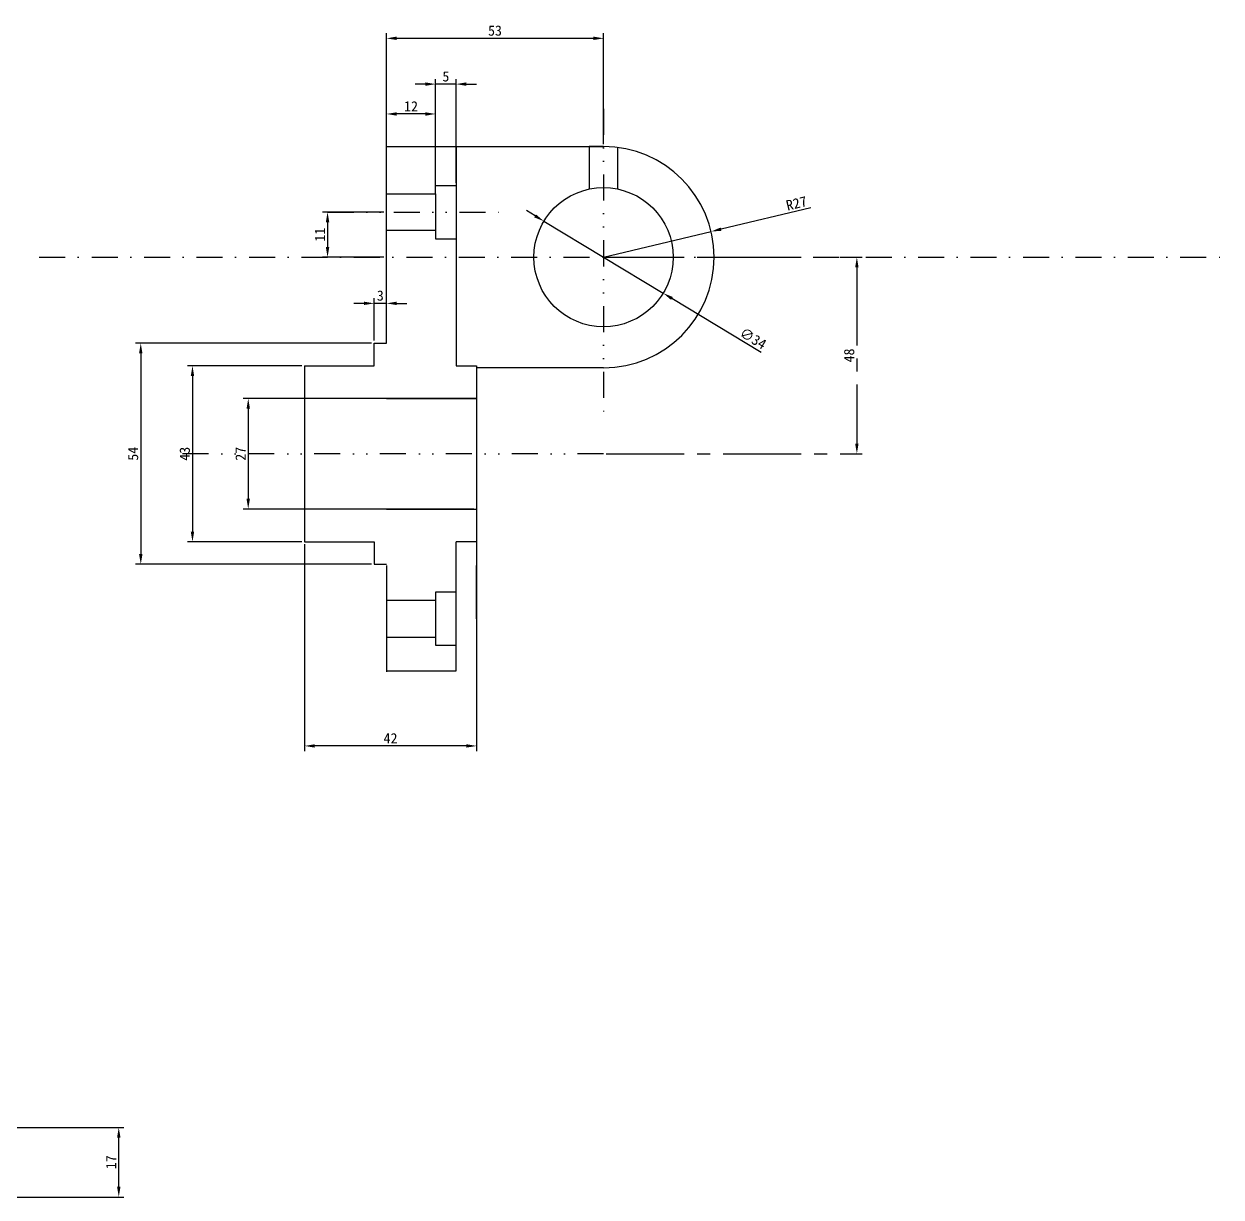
# Model space of a CAD drawing. Header units: millimetres. Extents: x 94 to 841, y -378 to 59.
# Drawn here: x 548.7 to 840.9, y -231.6 to 54.9 of the extents above; entities that cross this region are included whole.
import ezdxf

# ---------------------------------------------------------------- set-up
doc = ezdxf.new("R2010")
doc.units = ezdxf.units.MM
for name, pattern in [('CENTER2', [28.575, 19.05, -3.175, 3.175, -3.175]), ('DASHDOT2', [12.7, 6.35, -3.175, 0, -3.175]), ('DIVIDE2', [15.875, 6.35, -3.175, 0, -3.175, 0, -3.175])]:
    doc.linetypes.add(name, pattern=pattern)
doc.layers.get('Defpoints').update_dxf_attribs({"color": 10})
doc.styles.get("Standard").update_dxf_attribs({"font": ''})
doc.styles.get('Standard').set_extended_font_data('SimSun')
doc.dimstyles.new('ISO-25', dxfattribs={"dimtxt": 2.5, "dimasz": 2.5, "dimexe": 1.25, "dimexo": 0.625, "dimtad": 1, "dimtxsty": 'Standard', "dimcen": 2.5, "dimadec": 0, "dimazin": 0, "dimtfac": 1, "dimtmove": 0, "dimatfit": 3, "dimfxl": 1, "dimarcsym": 0})

# ---------------------------------------------------------------- blocks, each defined once
blk = doc.blocks.new('*D49')
at = {"color": 0, "lineweight": -2, "transparency": 16777216}
for p, q in [((446.65, -214.62), (573.1, -214.62)), ((571.85, -229.12), (571.85, -217.12)), ((446.65, -231.62), (573.1, -231.62))]:
    blk.add_line(p, q, dxfattribs=at)
at = {"color": 0, "transparency": 16777216}
for points in [[(571.44, -217.12), (572.27, -217.12), (571.85, -214.62)], [(571.44, -229.12), (572.27, -229.12), (571.85, -231.62)]]:
    blk.add_solid(points, dxfattribs=at)
at = {"layer": 'Defpoints', "color": 0}
for p in [(446.02, -214.62, -2007.09), (571.85, -214.62), (446.02, -231.62, -2007.09)]:
    blk.add_point(p, dxfattribs=at)
at = {"color": 0, "lineweight": 5, "transparency": 16777216, "insert": (569.98, -223.12), "char_height": 2.5, "attachment_point": 5, "rotation": 90}
blk.add_mtext('17', dxfattribs=at)
blk = doc.blocks.new('*D53')
at = {"color": 0, "linetype": 'CENTER2', "lineweight": -2, "transparency": 16777216}
for p, q in [((690.82, -2.09), (753.29, -2.09)), ((752.04, -4.59), (752.04, -47.59)), ((690.82, -50.09), (753.29, -50.09))]:
    blk.add_line(p, q, dxfattribs=at)
at = {"color": 0, "linetype": 'CENTER2', "transparency": 16777216}
for points in [[(751.62, -4.59), (752.45, -4.59), (752.04, -2.09)], [(751.62, -47.59), (752.45, -47.59), (752.04, -50.09)]]:
    blk.add_solid(points, dxfattribs=at)
at = {"layer": 'Defpoints', "color": 0, "linetype": 'CENTER2'}
for p in [(690.2, -2.09), (690.2, -50.09), (752.04, -50.09)]:
    blk.add_point(p, dxfattribs=at)
at = {"color": 0, "linetype": 'CENTER2', "lineweight": 5, "transparency": 16777216, "insert": (750.16, -26.09), "char_height": 2.5, "attachment_point": 5, "rotation": 90}
blk.add_mtext('48', dxfattribs=at)
blk = doc.blocks.new('*D54')
at = {"color": 0, "lineweight": -2, "transparency": 16777216}
for p, q in [((616.57, -28.59), (588.59, -28.59)), ((589.84, -31.09), (589.84, -69.09)), ((616.57, -71.59), (588.59, -71.59))]:
    blk.add_line(p, q, dxfattribs=at)
at = {"color": 0, "transparency": 16777216}
for points in [[(589.43, -31.09), (590.26, -31.09), (589.84, -28.59)], [(589.43, -69.09), (590.26, -69.09), (589.84, -71.59)]]:
    blk.add_solid(points, dxfattribs=at)
at = {"layer": 'Defpoints', "color": 0}
for p in [(617.2, -28.59), (589.84, -71.59), (617.2, -71.59)]:
    blk.add_point(p, dxfattribs=at)
at = {"color": 0, "lineweight": 5, "transparency": 16777216, "insert": (587.97, -50.09), "char_height": 2.5, "attachment_point": 5, "rotation": 90}
blk.add_mtext('43', dxfattribs=at)
blk = doc.blocks.new('*D56')
at = {"color": 0, "lineweight": -2, "transparency": 16777216}
for p, q in [((617.2, -72.21), (617.2, -122.7)), ((659.2, -72.21), (659.2, -122.7)), ((656.7, -121.45), (619.7, -121.45))]:
    blk.add_line(p, q, dxfattribs=at)
at = {"color": 0, "transparency": 16777216}
for points in [[(619.7, -121.03), (619.7, -121.86), (617.2, -121.45)], [(656.7, -121.03), (656.7, -121.86), (659.2, -121.45)]]:
    blk.add_solid(points, dxfattribs=at)
at = {"layer": 'Defpoints', "color": 0}
for p in [(617.2, -71.59), (659.2, -71.59), (617.2, -121.45)]:
    blk.add_point(p, dxfattribs=at)
at = {"color": 0, "lineweight": 5, "transparency": 16777216, "insert": (638.2, -119.57), "char_height": 2.5, "attachment_point": 5}
blk.add_mtext('42', dxfattribs=at)
blk = doc.blocks.new('*D58')
at = {"color": 0, "lineweight": -2, "transparency": 16777216}
for p, q in [((649.2, 16.04), (649.2, 41.43)), ((654.2, 16.04), (654.2, 41.43)), ((646.7, 40.18), (644.2, 40.18)), ((654.2, 40.18), (649.2, 40.18)), ((656.7, 40.18), (659.2, 40.18))]:
    blk.add_line(p, q, dxfattribs=at)
at = {"color": 0, "transparency": 16777216}
for points in [[(646.7, 40.6), (646.7, 39.77), (649.2, 40.18)], [(656.7, 40.6), (656.7, 39.77), (654.2, 40.18)]]:
    blk.add_solid(points, dxfattribs=at)
at = {"layer": 'Defpoints', "color": 0}
for p in [(649.2, 40.18), (649.2, 15.41), (654.2, 15.41)]:
    blk.add_point(p, dxfattribs=at)
at = {"color": 0, "lineweight": 5, "transparency": 16777216, "insert": (651.7, 42.06), "char_height": 2.5, "attachment_point": 5}
blk.add_mtext('5', dxfattribs=at)
blk = doc.blocks.new('*D59')
at = {"color": 0, "lineweight": -2, "transparency": 16777216}
for p, q in [((637.2, 14.04), (637.2, 34.14)), ((646.7, 32.89), (639.7, 32.89)), ((649.2, 14.04), (649.2, 34.14))]:
    blk.add_line(p, q, dxfattribs=at)
at = {"color": 0, "transparency": 16777216}
for points in [[(639.7, 33.3), (639.7, 32.47), (637.2, 32.89)], [(646.7, 33.3), (646.7, 32.47), (649.2, 32.89)]]:
    blk.add_solid(points, dxfattribs=at)
at = {"layer": 'Defpoints', "color": 0}
for p in [(637.2, 32.89), (637.2, 13.41), (649.2, 13.41)]:
    blk.add_point(p, dxfattribs=at)
at = {"color": 0, "lineweight": 5, "transparency": 16777216, "insert": (643.2, 34.76), "char_height": 2.5, "attachment_point": 5}
blk.add_mtext('12', dxfattribs=at)
blk = doc.blocks.new('*D60')
at = {"color": 0, "lineweight": -2, "transparency": 16777216}
for p, q in [((636.57, 8.91), (621.57, 8.91)), ((622.82, 6.41), (622.82, 0.41)), ((636.57, -2.09), (621.57, -2.09))]:
    blk.add_line(p, q, dxfattribs=at)
at = {"color": 0, "transparency": 16777216}
for points in [[(622.4, 6.41), (623.24, 6.41), (622.82, 8.91)], [(622.4, 0.41), (623.24, 0.41), (622.82, -2.09)]]:
    blk.add_solid(points, dxfattribs=at)
at = {"layer": 'Defpoints', "color": 0}
for p in [(637.2, 8.91), (622.82, -2.09), (637.2, -2.09)]:
    blk.add_point(p, dxfattribs=at)
at = {"color": 0, "lineweight": 5, "transparency": 16777216, "insert": (620.95, 3.41), "char_height": 2.5, "attachment_point": 5, "rotation": 90}
blk.add_mtext('11', dxfattribs=at)
blk = doc.blocks.new('*D61')
at = {"color": 0, "lineweight": -2, "transparency": 16777216}
for p, q in [((631.7, -13.36), (629.2, -13.36)), ((634.2, -22.46), (634.2, -12.11)), ((637.2, -13.36), (634.2, -13.36)), ((637.2, -22.46), (637.2, -12.11)), ((639.7, -13.36), (642.2, -13.36))]:
    blk.add_line(p, q, dxfattribs=at)
at = {"color": 0, "transparency": 16777216}
for points in [[(631.7, -12.94), (631.7, -13.77), (634.2, -13.36)], [(639.7, -12.94), (639.7, -13.77), (637.2, -13.36)]]:
    blk.add_solid(points, dxfattribs=at)
at = {"layer": 'Defpoints', "color": 0}
for p in [(634.2, -13.36), (634.2, -23.09), (637.2, -23.09)]:
    blk.add_point(p, dxfattribs=at)
at = {"color": 0, "lineweight": 5, "transparency": 16777216, "insert": (635.7, -11.48), "char_height": 2.5, "attachment_point": 5}
blk.add_mtext('3', dxfattribs=at)
blk = doc.blocks.new('*D62')
at = {"color": 0, "lineweight": -2, "transparency": 16777216}
for p, q in [((633.57, -23.09), (575.97, -23.09)), ((577.22, -25.59), (577.22, -74.59)), ((633.57, -77.09), (575.97, -77.09))]:
    blk.add_line(p, q, dxfattribs=at)
at = {"color": 0, "transparency": 16777216}
for points in [[(576.8, -25.59), (577.64, -25.59), (577.22, -23.09)], [(576.8, -74.59), (577.64, -74.59), (577.22, -77.09)]]:
    blk.add_solid(points, dxfattribs=at)
at = {"layer": 'Defpoints', "color": 0}
for p in [(634.2, -23.09), (577.22, -77.09), (634.2, -77.09)]:
    blk.add_point(p, dxfattribs=at)
at = {"color": 0, "lineweight": 5, "transparency": 16777216, "insert": (575.35, -50.09), "char_height": 2.5, "attachment_point": 5, "rotation": 90}
blk.add_mtext('54', dxfattribs=at)
blk = doc.blocks.new('*D63')
at = {"color": 0, "lineweight": -2, "transparency": 16777216}
for p, q in [((658.57, -36.59), (602.21, -36.59)), ((603.46, -39.09), (603.46, -61.09)), ((658.57, -63.59), (602.21, -63.59))]:
    blk.add_line(p, q, dxfattribs=at)
at = {"color": 0, "transparency": 16777216}
for points in [[(603.04, -39.09), (603.87, -39.09), (603.46, -36.59)], [(603.04, -61.09), (603.87, -61.09), (603.46, -63.59)]]:
    blk.add_solid(points, dxfattribs=at)
at = {"layer": 'Defpoints', "color": 0}
for p in [(659.2, -36.59), (603.46, -63.59), (659.2, -63.59)]:
    blk.add_point(p, dxfattribs=at)
at = {"color": 0, "lineweight": 5, "transparency": 16777216, "insert": (601.58, -50.09), "char_height": 2.5, "attachment_point": 5, "rotation": 90}
blk.add_mtext('27', dxfattribs=at)
blk = doc.blocks.new('*D64')
at = {"color": 0, "lineweight": -2, "transparency": 16777216}
for p, q in [((673.5, 7.99), (671.36, 9.28)), ((675.64, 6.7), (704.75, -10.87)), ((728.71, -25.33), (706.89, -12.16))]:
    blk.add_line(p, q, dxfattribs=at)
at = {"color": 0, "transparency": 16777216}
for points in [[(673.71, 8.35), (673.28, 7.63), (675.64, 6.7)], [(707.11, -11.8), (706.68, -12.52), (704.75, -10.87)]]:
    blk.add_solid(points, dxfattribs=at)
at = {"layer": 'Defpoints', "color": 0}
for p in [(675.64, 6.7), (704.75, -10.87)]:
    blk.add_point(p, dxfattribs=at)
at = {"color": 0, "lineweight": 5, "transparency": 16777216, "insert": (726.7, -21.92), "char_height": 2.5, "attachment_point": 5, "rotation": 328.8931}
blk.add_mtext('∅34', dxfattribs=at)
blk = doc.blocks.new('*D65')
at = {"color": 0, "lineweight": -2, "transparency": 16777216}
for p, q in [((740.79, 9.99), (718.89, 4.76)), ((690.2, -2.09), (716.46, 4.18))]:
    blk.add_line(p, q, dxfattribs=at)
at = {"color": 0, "transparency": 16777216}
blk.add_solid([(718.79, 5.17), (718.99, 4.36), (716.46, 4.18)], dxfattribs=at)
at = {"layer": 'Defpoints', "color": 0}
for p in [(716.46, 4.18), (690.2, -2.09)]:
    blk.add_point(p, dxfattribs=at)
at = {"color": 0, "lineweight": 5, "transparency": 16777216, "insert": (737.3, 11.08), "char_height": 2.5, "attachment_point": 5, "rotation": 13.4198}
blk.add_mtext('R27', dxfattribs=at)
blk = doc.blocks.new('*D66')
at = {"color": 0, "lineweight": -2, "transparency": 16777216}
for p, q in [((637.2, 25.54), (637.2, 52.61)), ((690.2, 25.54), (690.2, 52.61)), ((687.7, 51.36), (639.7, 51.36))]:
    blk.add_line(p, q, dxfattribs=at)
at = {"color": 0, "transparency": 16777216}
for points in [[(639.7, 51.78), (639.7, 50.95), (637.2, 51.36)], [(687.7, 51.78), (687.7, 50.95), (690.2, 51.36)]]:
    blk.add_solid(points, dxfattribs=at)
at = {"layer": 'Defpoints', "color": 0}
for p in [(637.2, 51.36), (637.2, 24.91), (690.2, 24.91)]:
    blk.add_point(p, dxfattribs=at)
at = {"color": 0, "lineweight": 5, "transparency": 16777216, "insert": (663.7, 53.24), "char_height": 2.5, "attachment_point": 5}
blk.add_mtext('53', dxfattribs=at)

msp = doc.modelspace()

# ---------------------------------------------------------------- linework, layer by layer
at = {"linetype": 'DIVIDE2'}
for p, q in [((690.195, 34.181, -2007.092), (690.195, -42.59, -2007.092)), ((622.894, 8.914, -2007.092), (667.741, 8.908, -2007.092)), ((690.195, -50.086, -2007.092), (584.887, -50.086, -2007.092))]:
    msp.add_line(p, q, dxfattribs=at)
for p, q in [((637.195, 24.914, -2007.092), (690.195, 24.914, -2007.092)), ((637.195, 24.914, -2007.092), (654.195, 24.914, -2007.092)), ((637.195, -23.086, -2007.092), (637.195, 24.914, -2007.092)), ((654.195, 24.914, -2007.092), (654.195, -28.586, -2007.092)), ((690.195, 24.914, -2007.092), (686.695, 24.914, -2007.092)), ((686.695, 24.914, -2007.092), (686.695, 14.55, -2007.092)), ((693.695, 14.55, -2007.092), (693.695, 24.687, -2007.092)), ((649.195, 13.412, -2007.092), (649.195, 15.412, -2007.092)), ((649.195, 15.412, -2007.092), (654.195, 15.412, -2007.092)), ((637.195, 13.412, -2007.092), (649.195, 13.412, -2007.092)), ((649.195, 13.412, -2007.092), (649.195, 4.412, -2007.092)), ((649.195, 4.412, -2007.092), (637.195, 4.412, -2007.092)), ((649.195, 4.412, -2007.092), (649.195, 2.412, -2007.092)), ((649.195, 2.412, -2007.092), (654.195, 2.412, -2007.092)), ((634.195, -28.586, -2007.092), (634.195, -23.086, -2007.092)), ((634.195, -23.086, -2007.092), (637.195, -23.086, -2007.092)), ((617.195, -28.586, -2007.092), (617.195, -71.586, -2007.092)), ((617.195, -28.586, -2007.092), (634.195, -28.586, -2007.092)), ((654.195, -28.586, -2007.092), (659.195, -28.586, -2007.092)), ((659.195, -28.586, -2007.092), (659.195, -71.586, -2007.092)), ((659.195, -28.586, -2007.092), (659.195, -36.586, -2007.092)), ((690.195, -29.086, -2007.092), (659.195, -29.086, -2007.092)), ((659.195, -36.586, -2007.092), (617.195, -36.586, -2007.092)), ((637.195, -36.586, -2007.092), (659.195, -36.586, -2007.092)), ((659.195, -50.086, -2007.092), (659.195, -90.366, -2007.092)), ((637.195, -63.586, -2007.092), (617.195, -63.586, -2007.092)), ((637.195, -63.586, -2007.092), (659.195, -63.586, -2007.092)), ((617.195, -71.586, -2007.092), (634.195, -71.586, -2007.092)), ((634.195, -71.586, -2007.092), (634.195, -77.086, -2007.092)), ((659.195, -71.586, -2007.092), (654.195, -71.586, -2007.092)), ((654.195, -103.086, -2007.092), (654.195, -71.586, -2007.092)), ((634.195, -77.086, -2007.092), (637.195, -77.086, -2007.092)), ((637.195, -77.366, -2007.092), (637.195, -103.366, -2007.092)), ((659.195, -90.366, -2007.092), (659.195, -77.366, -2007.092)), ((654.195, -83.866, -2007.092), (649.195, -83.866, -2007.092)), ((649.195, -83.866, -2007.092), (649.195, -96.866, -2007.092)), ((659.195, -90.366, -2007.092), (659.195, -83.866, -2007.092)), ((637.195, -85.866, -2007.092), (649.195, -85.866, -2007.092)), ((659.195, -90.366, -2007.092), (659.195, -96.866, -2007.092)), ((637.195, -94.866, -2007.092), (649.195, -94.866, -2007.092)), ((649.195, -96.866, -2007.092), (654.195, -96.866, -2007.092)), ((637.195, -103.086, -2007.092), (654.195, -103.086, -2007.092))]:
    msp.add_line(p, q)
at = {"linetype": 'DASHDOT2'}
for p, q in [((552.455, -2.086, -2007.092), (690.195, -2.086, -2007.092)), ((690.195, -2.086, -2007.092), (840.943, -2.086, -2007.092))]:
    msp.add_line(p, q, dxfattribs=at)
msp.add_circle((690.195, -2.086, -2007.092), 17)
msp.add_arc((690.195, -2.086, -2007.092), 27, 270, 90)

# ---------------------------------------------------------------- dimensions: what is measured, and where the dimension line sits
at = {"lineweight": 5}
for base, p1, p2, picture, middle in [((637.195, 51.364, -2007.092), (690.195, 24.914, -2007.092), (637.195, 24.914, -2007.092), '*D66', (663.695, 53.239, -2007.092)), ((649.195, 40.184, -2007.092), (654.195, 15.412, -2007.092), (649.195, 15.412, -2007.092), '*D58', (651.695, 42.059, -2007.092)), ((637.195, 32.885, -2007.092), (649.195, 13.412, -2007.092), (637.195, 13.412, -2007.092), '*D59', (643.195, 34.76, -2007.092)), ((634.195, -13.358, -2007.092), (637.195, -23.086, -2007.092), (634.195, -23.086, -2007.092), '*D61', (635.695, -11.483, -2007.092)), ((617.195, -121.446, -2007.092), (659.195, -71.586, -2007.092), (617.195, -71.586, -2007.092), '*D56', (638.195, -119.571, -2007.092))]:
    dim = msp.add_linear_dim(base=base, p1=p1, p2=p2, dimstyle='ISO-25', dxfattribs=at)
    dim.commit()
    dim.dimension.update_dxf_attribs({"geometry": picture, "text_midpoint": middle})
dim = msp.add_radius_dim(center=(690.195, -2.086, -2007.092), mpoint=(716.458, 4.181, -2007.092), dimstyle='ISO-25', dxfattribs=at)
dim.commit()
dim.dimension.update_dxf_attribs({"geometry": '*D65', "text_midpoint": (737.733, 9.257, -2007.092), "dimtype": 164})
dim = msp.add_linear_dim(base=(622.82, -2.086, -2007.092), p1=(637.195, 8.912, -2007.092), p2=(637.195, -2.086, -2007.092), angle=90, dimstyle='ISO-25', dxfattribs=at)
dim.commit()
dim.dimension.update_dxf_attribs({"geometry": '*D60', "text_midpoint": (622.82, 3.413, -2007.092), "dimtype": 160})
dim = msp.add_diameter_dim_2p(p1=(675.64, 6.697, -2007.092), p2=(704.751, -10.868, -2007.092), dimstyle='ISO-25', dxfattribs=at)
dim.commit()
dim.dimension.update_dxf_attribs({"geometry": '*D64', "text_midpoint": (725.734, -23.53, -2007.092), "dimtype": 163})
at = {"linetype": 'CENTER2', "lineweight": 5}
dim = msp.add_linear_dim(base=(752.035, -50.086, -2007.092), p1=(690.195, -2.086, -2007.092), p2=(690.195, -50.086, -2007.092), angle=90, dimstyle='ISO-25', dxfattribs=at)
dim.commit()
dim.dimension.update_dxf_attribs({"geometry": '*D53', "text_midpoint": (750.16, -26.086, -2007.092)})
at = {"lineweight": 5}
for base, p1, p2, picture, middle in [((577.221, -77.086, -2007.092), (634.195, -23.086, -2007.092), (634.195, -77.086, -2007.092), '*D62', (575.346, -50.086, -2007.092)), ((589.844, -71.586, -2007.092), (617.195, -28.586, -2007.092), (617.195, -71.586, -2007.092), '*D54', (587.969, -50.086, -2007.092)), ((603.456, -63.586, -2007.092), (659.195, -36.586, -2007.092), (659.195, -63.586, -2007.092), '*D63', (601.581, -50.086, -2007.092)), ((571.855, -214.621, -2007.092), (446.021, -231.621, -4014.185), (446.021, -214.621, -4014.185), '*D49', (569.98, -223.121, -2007.092))]:
    dim = msp.add_linear_dim(base=base, p1=p1, p2=p2, angle=90, dimstyle='ISO-25', dxfattribs=at)
    dim.commit()
    dim.dimension.update_dxf_attribs({"geometry": picture, "text_midpoint": middle})

doc.saveas('drawing.dxf')
